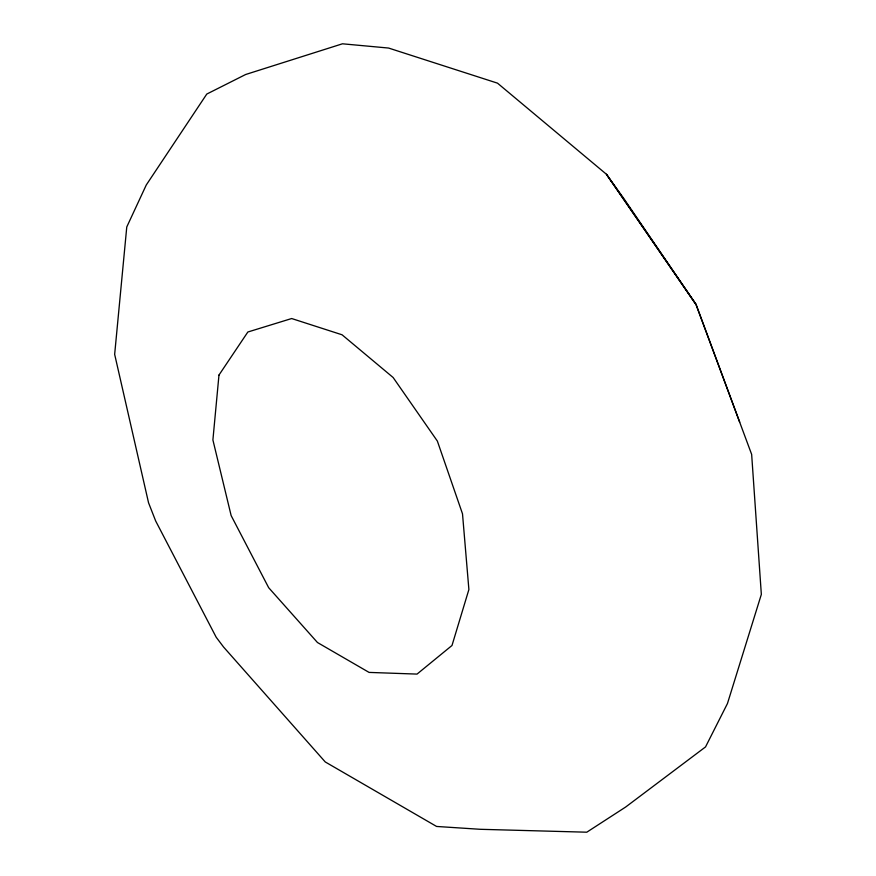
<?xml version="1.0" encoding="UTF-8"?>
<svg xmlns="http://www.w3.org/2000/svg" width="876" height="876" viewBox="0 0 876 876"><rect width="100%" height="100%" fill="white"/><g stroke="black" fill="none" stroke-linecap="round" stroke-linejoin="round"><path stroke-width="1.31" d="M696.124 304.541L606.422 174.258L497.502 83.154L388.583 48.049L342.461 43.8L245.641 74.504L206.78 94.061L146.259 185L126.768 226.972L114.657 354.353L148.548 502.78L155.676 520.99L216.186 637.235L223.588 647.046L325.248 761.945L436.587 826.451L480.289 829.298L586.789 832.2L625.65 807.037L705.53 746.921L727.452 703.548L761.343 594.388L751.652 454.392L695.982 304.541L606.422 174.258L623.504 198.075L696.124 304.541L739.694 422.177M218.967 375.07L212.901 439.96L231.144 515.592L268.68 587.708L317.462 642.513L369.07 672.407L417.031 674.093L451.994 645.481L468.89 589.526L462.506 513.829L437.365 441.088L393.127 377.501L342.056 334.785L291.664 318.535L247.853 332.004L218.967 375.07"/></g></svg>
